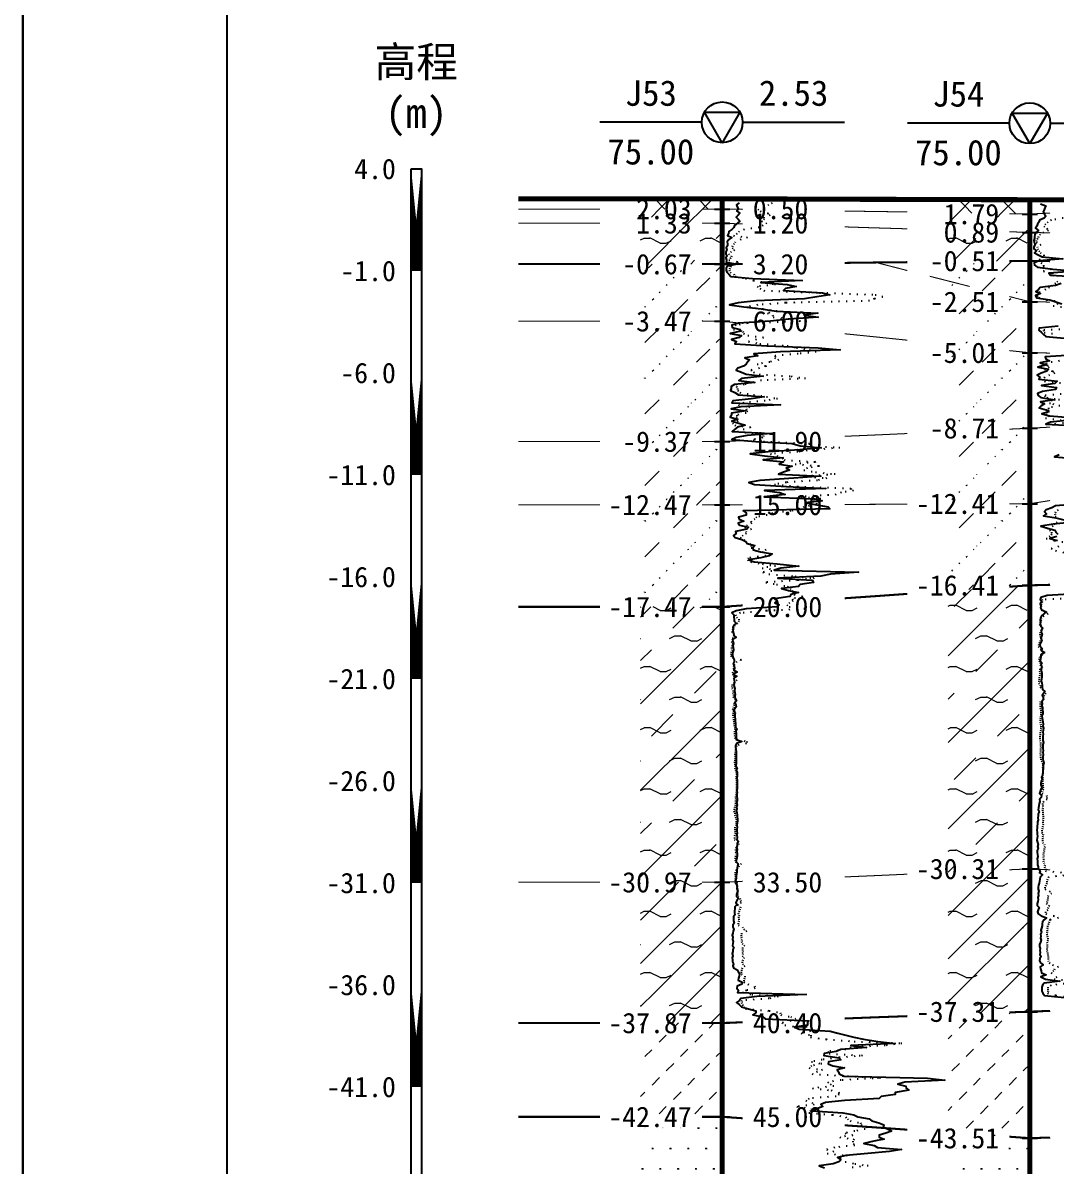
# Model space of a CAD drawing. Extents: x -37 to 3540, y -1485 to 297.
# Drawn here: x 678.5 to 779.8, y -471.7 to -359.6 of the extents above; entities that cross this region are included whole.
import ezdxf
from ezdxf.enums import TextEntityAlignment as Align

# ---------------------------------------------------------------- set-up
doc = ezdxf.new("R2010")
doc.units = 0
doc.linetypes.add('DOT', pattern=[6.35, 0, -6.35])
doc.layers.get('0').update_dxf_attribs({"linetype": 'CONTINUOUS'})
for name, color, linetype in [('CURVE', 200, 'CONTINUOUS'), ('FRAME', 7, 'CONTINUOUS'), ('HOLE', 41, 'CONTINUOUS'), ('RULER', 7, 'CONTINUOUS'), ('STRATUM', 241, 'CONTINUOUS')]:
    doc.layers.add(name, color=color, linetype=linetype)
doc.layers.add('HATCH', color=7, linetype='CONTINUOUS', lineweight=13)
doc.styles.add('ST', font='')
doc.styles.get('ST').set_extended_font_data('SimSun')
pattern_1 = [(45, (851.434, -594), (-2.12132, 2.12132), [10, 0]), (135, (851.434, -594), (-2.12132, -2.12132), [10, 0])]
pattern_2 = [(45, (851.434, -594), (-4.24264, 4.24264), [10, 0]), (45, (852.495, -597.182), (-2.12132, 6.36396), [3, -3])]
pattern_3 = [(45, (851.434, -594), (-4.24264, 4.24264), [10, 0]), (45, (852.495, -597.182), (-2.12132, 6.36396), [3, -3]), (26.565, (852.508, -594.2536), (5.999823, 5.999812), [0.567, -12.849]), (0, (851.941, -594.2536), (0, 6), [0.567, -5.433]), (26.565, (849.8526, -594), (5.999823, 5.999812), [0.567, -12.849]), (0, (850.36, -593.7464), (0, 6), [0.567, -5.433]), (153.435, (851.941, -594.2536), (-5.999818, -5e-06), [1.134, -12.2826]), (26.565, (855.508, -591.2536), (5.999823, 5.999812), [0.567, -12.849]), (0, (854.941, -591.2536), (0, 6), [0.567, -5.433]), (26.565, (852.8526, -591), (5.999823, 5.999812), [0.567, -12.849]), (0, (853.36, -590.7464), (0, 6), [0.567, -5.433]), (153.435, (854.941, -591.2536), (-5.999818, -5e-06), [1.134, -12.2826])]
pattern_4 = [(45, (851.434, -594), (-7e-07, 6.99998), [1.97196, -7.92754]), (45, (854.2467, -591.171), (-7e-07, 6.99998), [1.99367, -7.90583]), (45, (856.5013, -588.918), (-7e-07, 6.99998), [1.8136, -8.08588]), (26.565, (851.434, -590.5), (7, 7), [0.0965, -15.55598]), (36.8699, (852.1339, -589.8), (7, 7), [0.19775, -34.80225]), (315, (854.934, -587.024), (6.99998, 1e-06), [0.03305, -9.86644]), (26.565, (854.934, -594), (7, 7), [0.14475, -15.50773]), (26.565, (855.634, -593.3), (7, 7), [0.10528, -15.5472]), (90, (855.984, -592.95), (-7, -5e-07), [0.02877, -6.97123]), (26.565, (856.334, -592.6), (7, 7), [0.091, -31.21394]), (36.8699, (857.0339, -591.9), (7, 7), [0.1107, -34.8893]), (45, (857.734, -591.2), (-2e-07, 6.99998), [0.10911, -9.79038]), (315, (858.348, -590.452), (6.99998, 1e-06), [0.03305, -9.86644]), (36.8699, (852.8339, -589.1), (7, 7), [0.10224, -34.89776]), (53.1301, (853.5339, -588.4), (14, 21), [0.13438, -34.86562]), (53.1301, (854.2339, -587.7), (14, 21), [0.12625, -34.87375])]
pattern_5 = [(45, (851.434, -594), (-2.12132, 2.12132), [10, 0]), (26.565, (852.508, -594.2536), (5.999823, 5.999812), [0.567, -12.849]), (0, (851.941, -594.2536), (0, 6), [0.567, -5.433]), (26.565, (849.8526, -594), (5.999823, 5.999812), [0.567, -12.849]), (0, (850.36, -593.7464), (0, 6), [0.567, -5.433]), (153.435, (851.941, -594.2536), (-5.999818, -5e-06), [1.134, -12.2826]), (26.565, (855.508, -591.2536), (5.999823, 5.999812), [0.567, -12.849]), (0, (854.941, -591.2536), (0, 6), [0.567, -5.433]), (26.565, (852.8526, -591), (5.999823, 5.999812), [0.567, -12.849]), (0, (853.36, -590.7464), (0, 6), [0.567, -5.433]), (153.435, (854.941, -591.2536), (-5.999818, -5e-06), [1.134, -12.2826])]
pattern_6 = [(45, (851.434, -594), (-6e-07, 6.99998), [0.9473, -8.9522]), (45, (852.834, -592.6), (-6e-07, 6.99998), [0.9869, -8.9126]), (45, (854.234, -591.2), (-6e-07, 6.99998), [1.06018, -8.83931]), (45, (855.634, -589.8), (-6e-07, 6.99998), [0.94918, -8.95032]), (45, (857.034, -588.4), (-6e-07, 6.99998), [1.0365, -8.863]), (45, (854.934, -594), (-6e-07, 6.99998), [1.01335, -8.88615]), (45, (856.334, -592.6), (-6e-07, 6.99998), [1.07896, -12.12037]), (45, (857.734, -591.2), (-6e-07, 6.99998), [0.99882, -8.90067]), (45, (852.134, -589.8), (-4e-07, 6.99998), [1.05533, -8.84416]), (45, (853.534, -588.4), (-4e-07, 6.99998), [1.0365, -8.863])]
pattern_7 = [(82.875, (850.5993, -595.206), (0.000369, 10.000176), [0.0893, -80.5337]), (143.13, (850.7003, -595.2818), (-29.999964, 20.000054), [0.12627, -49.87373]), (172.875, (850.8775, -595.304), (-70.000246, 9.99966), [0.17857, -80.44443]), (206.565, (851.056, -595.2147), (-9.9997, -9.99969), [0.19954, -22.16046]), (243.435, (851.145, -595.0363), (9e-06, -9.9997), [0.19954, -22.16146]), (255.964, (851.2345, -594.679), (-0.0002, -9.9995), [0.36813, -40.86287]), (255.964, (851.5445, -593.439), (-0.0002, -9.9995), [1.2784, -39.9526]), (255.964, (851.613, -593.165), (-0.0002, -9.9995), [0.28235, -40.94865]), (216.87, (851.8032, -592.9108), (-9.999982, -10.000018), [0.12627, -49.87373]), (243.435, (851.702, -592.9865), (9e-06, -9.9997), [0.19954, -22.16146]), (206.565, (851.9817, -592.8215), (-9.9997, -9.99969), [0.19954, -22.16046]), (172.875, (852.1589, -592.8437), (-70.000246, 9.99966), [0.17857, -80.44443]), (143.13, (852.26, -592.9194), (-29.999964, 20.000054), [0.12627, -49.87373]), (82.875, (852.2488, -593.008), (0.000369, 10.000176), [0.0893, -80.5337]), (0, (851.104, -593.66), (0, 10), [0.89286, -9.10714]), (0, (851.4589, -594), (1, 2), [0, -1.75]), (0, (851.4339, -593.975), (1, 2), [0, -1.75]), (0, (851.4339, -594), (1, 2), [0, -1.75]), (0, (851.4089, -594), (1, 2), [0, -1.75]), (0, (851.4339, -594.025), (1, 2), [0, -1.75])]

# ---------------------------------------------------------------- blocks, each defined once
blk = doc.blocks.new('H_cpt_hole')
for p, q in [((-1.73, 1), (1.73, 1)), ((0, -2), (-1.73, 1)), ((1.73, 1), (0, -2))]:
    blk.add_line(p, q)
blk.add_circle((0, 0), 2)

msp = doc.modelspace()

# ---------------------------------------------------------------- hatches: boundary and pattern name
at = {"layer": 'HATCH'}
h = msp.add_hatch(dxfattribs=at)
h.set_pattern_fill('STT', color=50, style=0)
h.set_pattern_definition(pattern_1)
h.paths.add_polyline_path([(747.02, -376.9), (739.02, -376.9), (739.02, -377.9), (747.02, -377.9)])
h.paths.add_polyline_path([(737.81, -379.39), (744.51, -379.39), (744.51, -376.46), (737.81, -376.46)], flags=9)
h = msp.add_hatch(dxfattribs=at)
h.set_pattern_fill('FZNT', color=32, style=0)
h.set_pattern_definition(pattern_2)
h.paths.add_polyline_path([(747.02, -377.9), (739.02, -377.9), (739.02, -379.3), (747.02, -379.3)])
h.paths.add_polyline_path([(737.81, -380.79), (744.51, -380.79), (744.51, -377.86), (737.81, -377.86)], flags=9)
h.paths.add_polyline_path([(737.81, -379.39), (744.51, -379.39), (744.51, -376.46), (737.81, -376.46)], flags=9)
h = msp.add_hatch(dxfattribs=at)
h.set_pattern_fill('STT', color=50, style=0)
h.set_pattern_definition(pattern_1)
h.paths.add_polyline_path([(777.17, -376.99), (769.17, -376.97), (769.17, -378.26), (777.17, -378.39)])
h.paths.add_polyline_path([(767.96, -379.88), (774.65, -379.88), (774.65, -376.94), (767.96, -376.94)], flags=9)
h = msp.add_hatch(dxfattribs=at)
h.set_pattern_fill('FZNT', color=32, style=0)
h.set_pattern_definition(pattern_2)
h.paths.add_polyline_path([(777.17, -378.39), (769.17, -378.26), (769.17, -379.95), (777.17, -380.19)])
h.paths.add_polyline_path([(767.96, -381.68), (774.65, -381.68), (774.65, -378.74), (767.96, -378.74)], flags=9)
h.paths.add_polyline_path([(767.96, -379.88), (774.65, -379.88), (774.65, -376.94), (767.96, -376.94)], flags=9)
h = msp.add_hatch(dxfattribs=at)
h.set_pattern_fill('YNFNT', color=251, style=0)
h.set_pattern_definition(pattern_3)
h.paths.add_polyline_path([(747.02, -379.3), (739.02, -379.3), (739.02, -383.3), (747.02, -383.3)])
h.paths.add_polyline_path([(736.38, -384.79), (744.51, -384.79), (744.51, -381.86), (736.38, -381.86)], flags=9)
h.paths.add_polyline_path([(737.81, -380.79), (744.51, -380.79), (744.51, -377.86), (737.81, -377.86)], flags=9)
h = msp.add_hatch(dxfattribs=at)
h.set_pattern_fill('YNFNT', color=251, style=0)
h.set_pattern_definition(pattern_3)
h.paths.add_polyline_path([(777.17, -380.19), (769.17, -379.95), (769.17, -383.07), (777.17, -382.99)])
h.paths.add_polyline_path([(766.53, -384.48), (774.65, -384.48), (774.65, -381.54), (766.53, -381.54)], flags=9)
h.paths.add_polyline_path([(767.96, -381.68), (774.65, -381.68), (774.65, -378.74), (767.96, -378.74)], flags=9)
h = msp.add_hatch(dxfattribs=at)
h.set_pattern_fill('SZFT', color=52, style=0)
h.set_pattern_definition(pattern_4)
h.paths.add_polyline_path([(747.02, -383.3), (739.02, -383.3), (739.02, -388.9), (747.02, -388.9)])
h.paths.add_polyline_path([(736.38, -390.39), (744.51, -390.39), (744.51, -387.46), (736.38, -387.46)], flags=9)
h.paths.add_polyline_path([(736.38, -384.79), (744.51, -384.79), (744.51, -381.86), (736.38, -381.86)], flags=9)
h = msp.add_hatch(dxfattribs=at)
h.set_pattern_fill('SZFT', color=52, style=0)
h.set_pattern_definition(pattern_4)
h.paths.add_polyline_path([(777.17, -382.99), (769.17, -383.07), (769.17, -384.95), (769.63, -385.07), (777.17, -386.99)])
h.paths.add_polyline_path([(766.53, -388.47), (774.65, -388.47), (774.65, -385.56), (766.53, -385.56)], flags=9)
h.paths.add_polyline_path([(766.53, -384.48), (774.65, -384.48), (774.65, -381.54), (766.53, -381.54)], flags=9)
h = msp.add_hatch(dxfattribs=at)
h.set_pattern_fill('SZFT', color=52, style=0)
h.set_pattern_definition(pattern_4)
h.paths.add_polyline_path([(777.17, -386.99), (769.63, -385.07), (769.17, -384.95), (769.17, -391.17), (777.17, -391.99)])
h.paths.add_polyline_path([(766.53, -393.48), (774.65, -393.48), (774.65, -390.54), (766.53, -390.54)], flags=9)
h.paths.add_polyline_path([(766.53, -388.47), (774.65, -388.47), (774.65, -385.56), (766.53, -385.56)], flags=9)
h = msp.add_hatch(dxfattribs=at)
h.set_pattern_fill('SZFT', color=52, style=0)
h.set_pattern_definition(pattern_4)
h.paths.add_polyline_path([(747.02, -388.9), (739.02, -388.9), (739.02, -400.7), (747.02, -400.7)])
h.paths.add_polyline_path([(736.38, -402.19), (744.51, -402.19), (744.51, -399.26), (736.38, -399.26)], flags=9)
h.paths.add_polyline_path([(736.38, -390.39), (744.51, -390.39), (744.51, -387.46), (736.38, -387.46)], flags=9)
h = msp.add_hatch(dxfattribs=at)
h.set_pattern_fill('SZFT', color=52, style=0)
h.set_pattern_definition(pattern_4)
h.paths.add_polyline_path([(777.17, -391.99), (769.17, -391.17), (769.17, -399.74), (777.17, -399.39)])
h.paths.add_polyline_path([(766.53, -400.88), (774.65, -400.88), (774.65, -397.94), (766.53, -397.94)], flags=9)
h.paths.add_polyline_path([(766.53, -393.48), (774.65, -393.48), (774.65, -390.54), (766.53, -390.54)], flags=9)
h = msp.add_hatch(dxfattribs=at)
h.set_pattern_fill('SZFT', color=52, style=0)
h.set_pattern_definition(pattern_4)
h.paths.add_polyline_path([(777.17, -399.39), (769.17, -399.74), (769.17, -406.82), (777.17, -406.79)])
h.paths.add_polyline_path([(765.1, -408.27), (774.65, -408.27), (774.65, -405.36), (765.1, -405.36)], flags=9)
h.paths.add_polyline_path([(766.53, -400.88), (774.65, -400.88), (774.65, -397.94), (766.53, -397.94)], flags=9)
h = msp.add_hatch(dxfattribs=at)
h.set_pattern_fill('SZFT', color=52, style=0)
h.set_pattern_definition(pattern_4)
h.paths.add_polyline_path([(747.02, -400.7), (739.02, -400.7), (739.02, -406.9), (747.02, -406.9)])
h.paths.add_polyline_path([(734.95, -408.39), (744.51, -408.39), (744.51, -405.47), (734.95, -405.47)], flags=9)
h.paths.add_polyline_path([(736.38, -402.19), (744.51, -402.19), (744.51, -399.26), (736.38, -399.26)], flags=9)
h = msp.add_hatch(dxfattribs=at)
h.set_pattern_fill('SZFT', color=52, style=0)
h.set_pattern_definition(pattern_4)
h.paths.add_polyline_path([(747.02, -406.9), (739.02, -406.9), (739.02, -416.9), (747.02, -416.9)])
h.paths.add_polyline_path([(734.95, -418.39), (744.51, -418.39), (744.51, -415.47), (734.95, -415.47)], flags=9)
h.paths.add_polyline_path([(734.95, -408.39), (744.51, -408.39), (744.51, -405.47), (734.95, -405.47)], flags=9)
h = msp.add_hatch(dxfattribs=at)
h.set_pattern_fill('SZFT', color=52, style=0)
h.set_pattern_definition(pattern_4)
h.paths.add_polyline_path([(777.17, -406.79), (769.17, -406.82), (769.17, -415.35), (777.17, -414.79)])
h.paths.add_polyline_path([(765.1, -416.28), (774.65, -416.28), (774.65, -413.34), (765.1, -413.34)], flags=9)
h.paths.add_polyline_path([(765.1, -408.27), (774.65, -408.27), (774.65, -405.36), (765.1, -405.36)], flags=9)
h = msp.add_hatch(dxfattribs=at)
h.set_pattern_fill('YNFNT', color=251, style=0)
h.set_pattern_definition(pattern_3)
h.paths.add_polyline_path([(777.17, -414.79), (769.17, -415.35), (769.17, -442.94), (777.17, -442.59)])
h.paths.add_polyline_path([(765.1, -444.08), (774.65, -444.08), (774.65, -441.14), (765.1, -441.14)], flags=9)
h.paths.add_polyline_path([(765.1, -416.28), (774.65, -416.28), (774.65, -413.34), (765.1, -413.34)], flags=9)
h = msp.add_hatch(dxfattribs=at)
h.set_pattern_fill('YNFNT', color=251, style=0)
h.set_pattern_definition(pattern_3)
h.paths.add_polyline_path([(747.02, -416.9), (739.02, -416.9), (739.02, -443.9), (747.02, -443.9)])
h.paths.add_polyline_path([(734.95, -445.39), (744.51, -445.39), (744.51, -442.46), (734.95, -442.46)], flags=9)
h.paths.add_polyline_path([(734.95, -418.39), (744.51, -418.39), (744.51, -415.47), (734.95, -415.47)], flags=9)
h = msp.add_hatch(dxfattribs=at)
h.set_pattern_fill('YNNT', color=251, style=0)
h.set_pattern_definition(pattern_5)
h.paths.add_polyline_path([(777.17, -442.59), (769.17, -442.94), (769.17, -456.88), (777.17, -456.59)])
h.paths.add_polyline_path([(765.1, -458.08), (774.65, -458.08), (774.65, -455.14), (765.1, -455.14)], flags=9)
h.paths.add_polyline_path([(765.1, -444.08), (774.65, -444.08), (774.65, -441.14), (765.1, -441.14)], flags=9)
h = msp.add_hatch(dxfattribs=at)
h.set_pattern_fill('YNNT', color=251, style=0)
h.set_pattern_definition(pattern_5)
h.paths.add_polyline_path([(747.02, -443.9), (739.02, -443.9), (739.02, -457.7), (747.02, -457.7)])
h.paths.add_polyline_path([(734.95, -459.19), (744.51, -459.19), (744.51, -456.26), (734.95, -456.26)], flags=9)
h.paths.add_polyline_path([(734.95, -445.39), (744.51, -445.39), (744.51, -442.46), (734.95, -442.46)], flags=9)
h = msp.add_hatch(dxfattribs=at)
h.set_pattern_fill('NZFT', color=52, style=0)
h.set_pattern_definition(pattern_6)
h.paths.add_polyline_path([(777.17, -456.59), (769.17, -456.88), (769.17, -468.43), (777.17, -468.99)])
h.paths.add_polyline_path([(765.1, -470.48), (774.65, -470.48), (774.65, -467.54), (765.1, -467.54)], flags=9)
h.paths.add_polyline_path([(765.1, -458.08), (774.65, -458.08), (774.65, -455.14), (765.1, -455.14)], flags=9)
h = msp.add_hatch(dxfattribs=at)
h.set_pattern_fill('NZFT', color=52, style=0)
h.set_pattern_definition(pattern_6)
h.paths.add_polyline_path([(747.02, -457.7), (739.02, -457.7), (739.02, -466.9), (747.02, -466.9)])
h.paths.add_polyline_path([(734.96, -468.39), (744.5, -468.39), (744.5, -465.49), (734.96, -465.49)], flags=9)
h.paths.add_polyline_path([(734.95, -459.19), (744.51, -459.19), (744.51, -456.26), (734.95, -456.26)], flags=9)
h = msp.add_hatch(dxfattribs=at)
h.set_pattern_fill('FS', color=142, style=0)
h.set_pattern_definition(pattern_7)
h.paths.add_polyline_path([(747.02, -466.9), (739.02, -466.9), (739.02, -486.5), (747.02, -486.5)])
h.paths.add_polyline_path([(734.96, -487.99), (744.5, -487.99), (744.5, -485.09), (734.96, -485.09)], flags=9)
h.paths.add_polyline_path([(734.96, -468.39), (744.5, -468.39), (744.5, -465.49), (734.96, -465.49)], flags=9)
h = msp.add_hatch(dxfattribs=at)
h.set_pattern_fill('FS', color=142, style=0)
h.set_pattern_definition(pattern_7)
h.paths.add_polyline_path([(777.17, -468.99), (769.17, -468.43), (769.17, -484.07), (777.17, -483.19)])
h.paths.add_polyline_path([(765.1, -484.68), (774.65, -484.68), (774.65, -481.74), (765.1, -481.74)], flags=9)
h.paths.add_polyline_path([(765.1, -470.48), (774.65, -470.48), (774.65, -467.54), (765.1, -467.54)], flags=9)

# ---------------------------------------------------------------- linework, layer by layer
at = {"layer": 'CURVE', "color": 30, "linetype": 'Continuous'}
for points in [[(748.69, -377.3), (748.43, -377.5), (748.48, -377.7), (748.63, -377.9), (748.44, -378.1), (748.76, -378.3), (748.58, -378.5), (748.4, -378.7), (748.59, -378.9), (748.75, -379.1), (748.53, -379.3), (748.23, -379.5), (748.15, -379.7), (747.96, -379.9), (747.67, -380.1), (747.64, -380.3), (747.54, -380.5), (747.97, -380.7), (747.66, -380.9), (747.51, -381.1), (747.55, -381.3), (747.53, -381.5), (747.42, -381.7), (747.46, -381.9), (747.38, -382.1), (747.36, -382.3), (747.5, -382.5), (747.38, -382.7), (747.45, -382.9), (747.41, -383.1), (748.47, -383.3), (747.53, -383.5), (747.42, -383.7), (747.39, -383.9), (747.48, -384.1), (747.66, -384.3), (747.86, -384.5), (749.99, -384.7), (754.85, -384.9), (750.81, -385.1), (753.38, -385.3), (754.28, -385.5), (753.22, -385.7), (753.04, -385.9), (756.85, -386.1), (757.57, -386.3), (756.3, -386.5), (755.08, -386.7), (750.37, -386.9), (748.57, -387.1), (747.73, -387.3), (749.15, -387.5), (750.83, -387.7), (752.31, -387.9), (756.39, -388.1), (755.06, -388.3), (756.41, -388.5), (753.56, -388.7), (751.76, -388.9), (748.62, -389.1), (747.96, -389.3), (747.99, -389.5), (748.79, -389.7), (748.69, -389.9), (747.8, -390.1), (748.91, -390.3), (748.69, -390.5), (747.92, -390.7), (748.42, -390.9), (748.25, -391.1), (751.4, -391.3), (756.42, -391.5), (758.58, -391.7), (752.72, -391.9), (750.12, -392.1), (750.52, -392.3), (749.23, -392.5), (749.69, -392.7), (749.51, -392.9), (749.38, -393.1), (749.1, -393.3), (748.54, -393.5), (748.37, -393.7), (748.92, -393.9), (749.36, -394.1), (751.02, -394.3), (748.92, -394.5), (748.64, -394.7), (750.22, -394.9), (748.23, -395.1), (747.89, -395.3), (747.88, -395.5), (747.84, -395.7), (748.27, -395.9), (748.63, -396.1), (751.12, -396.3), (749.86, -396.5), (748.06, -396.7), (747.96, -396.9), (752.72, -397.1), (748.85, -397.3), (747.91, -397.5), (749.32, -397.7), (747.92, -397.9), (747.92, -398.1), (747.79, -398.3), (748.56, -398.5), (747.96, -398.7), (748.66, -398.9), (749.28, -399.1), (748.51, -399.3), (748.21, -399.5), (748, -399.7), (751.82, -399.9), (749.46, -400.1), (748.39, -400.3), (747.96, -400.5), (750.32, -400.7), (753.88, -400.9), (754.65, -401.1), (756.71, -401.3), (754.63, -401.5), (751.51, -401.7), (749.77, -401.9), (751.18, -402.1), (752.98, -402.3), (751.04, -402.5), (753.04, -402.7), (752.61, -402.9), (753.86, -403.1), (753.3, -403.3), (753.62, -403.5), (753.04, -403.7), (752.55, -403.9), (756.69, -404.1), (754.05, -404.3), (750.7, -404.5), (749.62, -404.7), (750.17, -404.9), (753.33, -405.1), (757.17, -405.3), (751.18, -405.5), (752.64, -405.7), (753.2, -405.9), (751.14, -406.1), (756.05, -406.3), (756.82, -406.5), (755.19, -406.7), (756.3, -406.9), (757.42, -407.1), (757.56, -407.3), (749.06, -407.5), (749.36, -407.7), (749.38, -407.9), (748.61, -408.1), (748.69, -408.3), (749.13, -408.5), (748.59, -408.7), (748.71, -408.9), (749.61, -409.1), (749.42, -409.3), (748.33, -409.5), (748.37, -409.7), (748.14, -409.9), (748.29, -410.1), (748.95, -410.3), (749.32, -410.5), (749.48, -410.7), (750.22, -410.9), (750.01, -411.1), (750.05, -411.3), (750.77, -411.5), (751.9, -411.7), (751.63, -411.9), (750.8, -412.1), (749.63, -412.3), (750.15, -412.5), (752.4, -412.7), (754.54, -412.9), (752.78, -413.1), (752.1, -413.3), (760.37, -413.5), (757.65, -413.7), (756.69, -413.9), (752.46, -414.1), (755.85, -414.3), (755.98, -414.5), (754.65, -414.7), (754.5, -414.9), (752.84, -415.1), (753.52, -415.3), (754.51, -415.5), (753.74, -415.7), (753.65, -415.9), (752.16, -416.1), (752.38, -416.3), (752.19, -416.5), (752.59, -416.7), (752.4, -416.9), (749.35, -417.1), (748.4, -417.3), (747.95, -417.5), (748.17, -417.7), (748.15, -417.9), (748.19, -418.1), (748.18, -418.3), (748.4, -418.5), (748.15, -418.7), (748.07, -418.9), (748.1, -419.1), (748.06, -419.3), (748.11, -419.5), (748.15, -419.7), (748.37, -419.9), (748.02, -420.1), (748.07, -420.3), (748.11, -420.5), (748.06, -420.7), (748.09, -420.9), (748.12, -421.1), (748.06, -421.3), (748.04, -421.5), (748.04, -421.7), (748.08, -421.9), (748.18, -422.1), (748.2, -422.3), (748.08, -422.5), (748.19, -422.7), (748.23, -422.9), (748.15, -423.1), (748.48, -423.3), (748.1, -423.5), (748.46, -423.7), (748.16, -423.9), (748.19, -424.1), (748.21, -424.3), (748.15, -424.5), (748.18, -424.7), (748.24, -424.9), (748.23, -425.1), (748.26, -425.3), (748.3, -425.5), (748.27, -425.7), (748.3, -425.9), (748.43, -426.1), (748.24, -426.3), (748.36, -426.5), (748.37, -426.7), (748.26, -426.9), (748.14, -427.1), (748.3, -427.3), (748.26, -427.5), (748.27, -427.7), (748.29, -427.9), (748.3, -428.1), (748.32, -428.3), (748.32, -428.5), (748.32, -428.7), (748.5, -428.9), (748.34, -429.1), (748.38, -429.3), (748.38, -429.5), (748.38, -429.7), (748.38, -429.9), (748.95, -430.1), (748.41, -430.3), (748.33, -430.5), (748.32, -430.7), (748.34, -430.9), (748.38, -431.1), (748.4, -431.3), (748.39, -431.5), (748.4, -431.7), (748.38, -431.9), (748.4, -432.1), (748.39, -432.3), (748.34, -432.5), (748.47, -432.7), (748.4, -432.9), (748.48, -433.1), (748.48, -433.3), (748.47, -433.5), (748.46, -433.7), (748.47, -433.9), (748.47, -434.1), (748.49, -434.3), (748.49, -434.5), (748.49, -434.7), (748.46, -434.9), (748.47, -435.1), (748.46, -435.3), (748.44, -435.5), (748.47, -435.7), (748.48, -435.9), (748.43, -436.1), (748.48, -436.3), (748.43, -436.5), (748.46, -436.7), (748.4, -436.9), (748.45, -437.1), (748.47, -437.3), (748.49, -437.5), (748.53, -437.7), (748.53, -437.9), (748.47, -438.1), (748.45, -438.3), (748.47, -438.5), (748.45, -438.7), (748.45, -438.9), (748.48, -439.1), (748.46, -439.3), (748.47, -439.5), (748.44, -439.7), (748.61, -439.9), (748.5, -440.1), (748.5, -440.3), (748.43, -440.5), (748.5, -440.7), (748.45, -440.9), (748.49, -441.1), (748.49, -441.3), (748.45, -441.5), (748.4, -441.7), (748.38, -441.9), (748.57, -442.1), (748.51, -442.3), (748.49, -442.5), (748.46, -442.7), (748.44, -442.9), (748.41, -443.1), (748.37, -443.3), (748.38, -443.5), (748.32, -443.7), (748.44, -443.9), (748.4, -444.1), (748.49, -444.3), (748.44, -444.5), (748.51, -444.7), (748.49, -444.9), (748.42, -445.1), (748.43, -445.3), (748.63, -445.5), (748.44, -445.7), (748.34, -445.9), (748.44, -446.1), (748.27, -446.3), (748.26, -446.5), (748.23, -446.7), (748.22, -446.9), (748.24, -447.1), (748.11, -447.3), (748.13, -447.5), (748.11, -447.7), (748.18, -447.9), (748.05, -448.1), (748.06, -448.3), (748.16, -448.5), (748.1, -448.7), (748.05, -448.9), (748.01, -449.1), (748.06, -449.3), (748.04, -449.5), (748.09, -449.7), (748.07, -449.9), (748.02, -450.1), (748.15, -450.3), (748.07, -450.5), (748.07, -450.7), (748, -450.9), (748.07, -451.1), (748.01, -451.3), (748.02, -451.5), (748.03, -451.7), (748.11, -451.9), (748.05, -452.1), (748.11, -452.3), (748.48, -452.5), (748.59, -452.7), (748.72, -452.9), (748.69, -453.1), (748.63, -453.3), (748.59, -453.5), (748.96, -453.7), (748.95, -453.9), (748.47, -454.1), (748.46, -454.3), (748.61, -454.5), (748.53, -454.7), (755.25, -454.9), (750.41, -455.1), (748.85, -455.3), (748.71, -455.5), (748.41, -455.7), (748.69, -455.9), (748.92, -456.1), (749.59, -456.3), (750.31, -456.5), (750.32, -456.7), (750.03, -456.9), (750.99, -457.1), (751.23, -457.3), (755.5, -457.5), (755.38, -457.7), (755.37, -457.9), (754.11, -458.1), (754.55, -458.3), (757.6, -458.5), (758.36, -458.7), (759.14, -458.9), (759.93, -459.1), (760.87, -459.3), (762.26, -459.5), (763.97, -459.7), (759.64, -459.9), (761.17, -460.1), (758.65, -460.3), (758.19, -460.5), (757.02, -460.7), (756.98, -460.9), (758.47, -461.1), (758.66, -461.3), (757.44, -461.5), (757.41, -461.7), (757.85, -461.9), (759.02, -462.1), (758.3, -462.3), (758.43, -462.5), (758.48, -462.7), (758.97, -462.9), (767.14, -463.1), (768.83, -463.3), (764.93, -463.5), (764.25, -463.7), (765.02, -463.9), (765.06, -464.1), (765.31, -464.3), (763.97, -464.5), (763.96, -464.7), (762.6, -464.9), (762.39, -465.1), (759.03, -465.3), (757.16, -465.5), (756.7, -465.7), (756.87, -465.9), (756.31, -466.1), (755.86, -466.3), (758.84, -466.5), (759.93, -466.7), (760.31, -466.9), (761.44, -467.1), (761.68, -467.3), (762.38, -467.5), (762.86, -467.7), (762.8, -467.9), (763.29, -468.1), (763.63, -468.3), (763.07, -468.5), (762.4, -468.7), (762.42, -468.9), (762.91, -469.1), (761.88, -469.3), (760.91, -469.5), (761.92, -469.7), (762.23, -469.9), (764.6, -470.1), (763.43, -470.3), (761.28, -470.5), (759.14, -470.7), (758.33, -470.9), (758.65, -471.1), (758.44, -471.3), (757.91, -471.5), (756.53, -471.7), (757.05, -471.9)], [(778.22, -377.39), (778.74, -377.59), (778.65, -377.79), (778.58, -377.99), (778.48, -378.19), (778.63, -378.39), (778.73, -378.59), (778.59, -378.79), (778.12, -378.99), (778.07, -379.19), (777.92, -379.39), (777.87, -379.59), (777.73, -379.79), (778.04, -379.99), (777.78, -380.19), (777.67, -380.39), (777.65, -380.59), (777.64, -380.79), (777.58, -380.99), (777.59, -381.19), (777.71, -381.39), (777.57, -381.59), (777.58, -381.79), (777.83, -381.99), (777.63, -382.19), (778, -382.39), (778.39, -382.59), (780.4, -382.79), (778.1, -382.99), (777.61, -383.19), (777.65, -383.39), (777.94, -383.59), (779.43, -383.79), (781.72, -383.99), (779.03, -384.19), (779.19, -384.39), (782.64, -384.59)], [(780.24, -385.19), (779.7, -385.39), (778.2, -385.59), (778.02, -385.79), (777.75, -385.99), (778.21, -386.19), (777.72, -386.39), (777.83, -386.59), (779.15, -386.79), (779.73, -386.99), (780.32, -387.19)], [(779.94, -389.39), (778.1, -389.59), (778.05, -389.79), (778.33, -389.99), (778.53, -390.19), (778.73, -390.39), (780.91, -390.59)], [(781.81, -392.19), (778.69, -392.39), (778.73, -392.59), (779.12, -392.79), (778.18, -392.99), (778.8, -393.19), (777.95, -393.39), (779.01, -393.59), (778.83, -393.79), (778.3, -393.99), (777.89, -394.19), (778.16, -394.39), (778.05, -394.59), (779.86, -394.79), (779.62, -394.99), (778.32, -395.19), (779.8, -395.39), (779.69, -395.59), (778.42, -395.79), (777.94, -395.99), (777.98, -396.19), (778.26, -396.39), (779.63, -396.59), (778.22, -396.79), (778.6, -396.99), (778.3, -397.19), (778.1, -397.39), (778.77, -397.59), (779.05, -397.79), (778.37, -397.99), (779.11, -398.19), (781.96, -398.39)], [(781.05, -398.59), (779.2, -398.79), (778.73, -398.99), (782.48, -399.19)], [(780.05, -401.99), (779.6, -402.19), (781.91, -402.39)], [(782.11, -406.79), (779.69, -406.99), (779.32, -407.19), (778.79, -407.39), (778.6, -407.59), (778.81, -407.79), (778.51, -407.99), (779.74, -408.19), (780.63, -408.39)], [(781.44, -408.59), (779.46, -408.79), (778.26, -408.99), (778.9, -409.19), (779.62, -409.39), (779.72, -409.59), (779.92, -409.79)], [(779.81, -409.99), (779.14, -410.19), (779.88, -410.39)], [(782.07, -415.59), (778.87, -415.79), (778.24, -415.99), (778.18, -416.19), (778.35, -416.39), (778.2, -416.59), (778.24, -416.79), (778.22, -416.99), (778.32, -417.19), (778.77, -417.39), (778.55, -417.59), (778.33, -417.79), (778.23, -417.99), (778.2, -418.19), (778.23, -418.39), (778.2, -418.59), (778.27, -418.79), (778.45, -418.99), (778.32, -419.19), (778.28, -419.39), (778.38, -419.59), (778.31, -419.79), (778.27, -419.99), (778.36, -420.19), (778.25, -420.39), (778.17, -420.59), (778.2, -420.79), (778.4, -420.99), (778.29, -421.19), (778.6, -421.39), (778.27, -421.59), (778.27, -421.79), (778.23, -421.99), (778.18, -422.19), (778.37, -422.39), (778.24, -422.59), (778.35, -422.79), (778.28, -422.99), (778.3, -423.19), (778.35, -423.39), (778.37, -423.59), (778.36, -423.79), (778.32, -423.99), (778.28, -424.19), (778.36, -424.39), (778.39, -424.59), (778.39, -424.79), (778.43, -424.99), (778.66, -425.19), (778.53, -425.39), (778.4, -425.59), (778.5, -425.79), (778.52, -425.99), (778.35, -426.19), (778.38, -426.39), (778.37, -426.59), (778.42, -426.79), (778.42, -426.99), (778.45, -427.19), (778.46, -427.39), (778.37, -427.59), (778.4, -427.79), (778.42, -427.99), (778.44, -428.19), (778.47, -428.39), (778.46, -428.59), (778.52, -428.79), (778.48, -428.99), (778.46, -429.19), (778.47, -429.39), (778.45, -429.59), (778.45, -429.79), (778.46, -429.99), (778.53, -430.19), (778.46, -430.39), (778.46, -430.59), (778.46, -430.79), (778.47, -430.99), (778.46, -431.19), (778.48, -431.39), (778.46, -431.59), (778.46, -431.79), (778.47, -431.99), (778.54, -432.19), (778.47, -432.39), (778.48, -432.59), (778.47, -432.79), (778.46, -432.99), (778.46, -433.19), (778.41, -433.39), (778.31, -433.59), (778.39, -433.79), (778.3, -433.99), (778.27, -434.19), (778.24, -434.39), (778.36, -434.59), (778.24, -434.79), (778.18, -434.99), (778.14, -435.19), (778.33, -435.39), (778.28, -435.59), (778.13, -435.79), (778.15, -435.99), (778.1, -436.19), (778.05, -436.39), (778.04, -436.59), (778.01, -436.79), (778.08, -436.99), (777.99, -437.19), (777.98, -437.39), (777.96, -437.59), (777.98, -437.79), (777.94, -437.99), (777.92, -438.19), (777.9, -438.39), (777.88, -438.59), (777.85, -438.79), (777.9, -438.99), (777.88, -439.19), (777.94, -439.39), (777.89, -439.59), (777.86, -439.79), (777.94, -439.99), (778, -440.19), (777.94, -440.39), (777.98, -440.59), (777.9, -440.79), (777.88, -440.99), (777.94, -441.19), (777.95, -441.39), (777.91, -441.59), (777.94, -441.79), (777.94, -441.99), (777.93, -442.19), (777.98, -442.39), (777.98, -442.59), (778.18, -442.79), (778.12, -442.99), (778.41, -443.19), (778.19, -443.39), (778.15, -443.59), (778.14, -443.79), (778.1, -443.99), (778.04, -444.19), (777.99, -444.39), (777.99, -444.59), (778.05, -444.79), (778.01, -444.99), (778.04, -445.19), (777.96, -445.39), (778, -445.59), (777.95, -445.79), (777.88, -445.99), (777.89, -446.19), (778.08, -446.39), (778, -446.59), (777.92, -446.79), (778.01, -446.99), (778.3, -447.19), (778.81, -447.39), (778.59, -447.59), (778.41, -447.79), (778.39, -447.99), (778.4, -448.19), (778.33, -448.39), (778.26, -448.59), (778.32, -448.79), (778.23, -448.99), (778.24, -449.19), (778.22, -449.39), (778.3, -449.59), (778.21, -449.79), (778.14, -449.99), (778.14, -450.19), (778.2, -450.39), (778.16, -450.59), (778.19, -450.79), (778.15, -450.99), (778.28, -451.19), (778.16, -451.39), (778.14, -451.59), (778.23, -451.79), (778.49, -451.99), (778.2, -452.19), (778.21, -452.39), (778.3, -452.59), (778.33, -452.79), (778.77, -452.99), (778.27, -453.19), (778.7, -453.39), (780.12, -453.59), (778.57, -453.79), (778.42, -453.99), (778.36, -454.19), (778.36, -454.39), (778.37, -454.59), (778.46, -454.79), (778.62, -454.99), (780.56, -455.19)]]:
    msp.add_lwpolyline(points, dxfattribs=at)
at = {"layer": 'CURVE', "color": 100, "linetype": 'DOT', "ltscale": 0.1}
for points in [[(751.91, -377.3), (751.57, -377.5), (751.12, -377.7), (750.51, -377.9), (750.73, -378.1), (751.47, -378.3), (751.72, -378.5), (751.09, -378.7), (751.13, -378.9), (750.88, -379.1), (751.37, -379.3), (751.02, -379.5), (750.64, -379.7), (749.21, -379.9), (748.68, -380.1), (748.47, -380.3), (748.13, -380.5), (749.49, -380.7), (748.88, -380.9), (748.29, -381.1), (748.18, -381.3), (748.02, -381.5), (748, -381.7), (748.21, -381.9), (747.9, -382.1), (747.62, -382.3), (747.92, -382.5), (747.86, -382.7), (747.68, -382.9), (748.59, -383.1), (748.08, -383.3), (747.86, -383.5), (747.76, -383.7), (747.69, -383.9), (747.79, -384.1), (748.15, -384.3), (748.28, -384.5), (749.3, -384.7), (750.08, -384.9), (751.23, -385.1), (752.23, -385.3), (750.46, -385.5), (750.72, -385.7), (751.1, -385.9), (756.55, -386.1), (762.02, -386.3), (762.76, -386.5), (761.94, -386.7), (761.47, -386.9), (753.24, -387.1), (750.52, -387.3), (749.47, -387.5), (751, -387.7), (752.39, -387.9), (751.45, -388.1), (751.94, -388.3), (752.02, -388.5), (753.85, -388.7), (754.7, -388.9), (749.49, -389.1), (748.36, -389.3), (748.11, -389.5), (748.11, -389.7), (749.04, -389.9), (749.11, -390.1), (749.53, -390.3), (751.05, -390.5), (750.38, -390.7), (749.6, -390.9), (750.69, -391.1), (753.39, -391.3), (754.3, -391.5), (755.54, -391.7), (756.23, -391.9), (754.47, -392.1), (752.22, -392.3), (752.15, -392.5), (752.57, -392.7), (751.69, -392.9), (750.46, -393.1), (751.35, -393.3), (750.66, -393.5), (749.82, -393.7), (750.08, -393.9), (750.64, -394.1), (753.79, -394.3), (755.19, -394.5), (750.87, -394.7), (750.1, -394.9), (749.17, -395.1), (748.41, -395.3), (748.51, -395.5), (748.53, -395.7), (748.73, -395.9), (750.08, -396.1), (751.37, -396.3), (752.44, -396.5), (751.24, -396.7), (749.17, -396.9), (748.63, -397.1), (749.68, -397.3), (749.36, -397.5), (749.49, -397.7), (749.35, -397.9), (748.45, -398.1), (748.44, -398.3), (748.31, -398.5), (748.59, -398.7), (748.02, -398.9), (748.25, -399.1), (749.82, -399.3), (749.18, -399.5), (748.51, -399.7), (749.92, -399.9), (751.07, -400.1), (751, -400.3), (750.07, -400.5), (751.06, -400.7), (755.58, -400.9), (755.69, -401.1), (758.56, -401.3), (756.09, -401.5), (754.44, -401.7), (751.75, -401.9), (752.38, -402.1), (752.93, -402.3), (753.08, -402.5), (756.19, -402.7), (754.17, -402.9), (756.56, -403.1), (755.37, -403.3), (755.01, -403.5), (756.17, -403.7), (758.09, -403.9), (755.35, -404.1), (757.29, -404.3), (756.37, -404.5), (753.28, -404.7), (752.15, -404.9), (754.39, -405.1), (759.62, -405.3), (759.89, -405.5), (758.72, -405.7), (758.19, -405.9), (754.73, -406.1), (756.7, -406.3), (755.97, -406.5), (756.26, -406.7), (756.3, -406.9), (755.03, -407.1), (754.67, -407.3), (753.75, -407.5), (751.96, -407.7), (751.44, -407.9), (750.37, -408.1), (750.23, -408.3), (749.82, -408.5), (749.91, -408.7), (749.46, -408.9), (749.23, -409.1), (749.9, -409.3), (749.33, -409.5), (749.4, -409.7), (749.05, -409.9), (748.78, -410.1), (749.13, -410.3), (749.32, -410.5), (749.72, -410.7), (749.87, -410.9), (749.86, -411.1), (751.33, -411.3), (750.92, -411.5), (751.7, -411.7), (751.29, -411.9), (749.61, -412.1), (749.49, -412.3), (749.82, -412.5), (750.96, -412.7), (752.23, -412.9), (750.92, -413.1), (752.61, -413.3), (751.01, -413.5), (751.6, -413.7), (754.14, -413.9), (756.02, -414.1), (754.41, -414.3), (751.29, -414.5), (752.34, -414.7), (753.39, -414.9), (753.69, -415.1), (753.85, -415.3), (753.91, -415.5), (754.07, -415.7), (754.91, -415.9), (753.92, -416.1), (753.96, -416.3), (753.62, -416.5), (753.34, -416.7), (753.58, -416.9), (755.13, -417.1), (751.36, -417.3), (748.82, -417.5), (748.31, -417.7), (748.41, -417.9), (748.64, -418.1), (748.66, -418.3), (748.51, -418.5), (748.22, -418.7), (748.12, -418.9), (748.06, -419.1), (747.95, -419.3), (748.14, -419.5), (748.15, -419.7), (748.09, -419.9), (748.03, -420.1), (747.88, -420.3), (748.06, -420.5), (747.99, -420.7), (747.93, -420.9), (747.95, -421.1), (747.9, -421.3), (747.88, -421.5), (747.84, -421.7), (748.07, -421.9), (748.9, -422.1), (748.46, -422.3), (748.18, -422.5), (748.16, -422.7), (748.07, -422.9), (748.21, -423.1), (748.06, -423.3), (748.02, -423.5), (748.23, -423.7), (748.08, -423.9), (748.45, -424.1), (748.21, -424.3), (748, -424.5), (747.98, -424.7), (747.95, -424.9), (748.1, -425.1), (748.06, -425.3), (748.12, -425.5), (748.1, -425.7), (748.27, -425.9), (748.33, -426.1), (748.19, -426.3), (748.21, -426.5), (748.13, -426.7), (748.01, -426.9), (748.28, -427.1), (748.09, -427.3), (748.06, -427.5), (748.09, -427.7), (748.13, -427.9), (748.15, -428.1), (748.15, -428.3), (748.2, -428.5), (748.27, -428.7), (748.31, -428.9), (748.21, -429.1), (748.22, -429.3), (748.25, -429.5), (748.21, -429.7), (748.46, -429.9), (749.43, -430.1), (749.41, -430.3), (748.42, -430.5), (748.34, -430.7), (748.33, -430.9), (748.3, -431.1), (748.25, -431.3), (748.29, -431.5), (748.29, -431.7), (748.26, -431.9), (748.22, -432.1), (748.25, -432.3), (748.29, -432.5), (748.25, -432.7), (748.33, -432.9), (748.38, -433.1), (748.45, -433.3), (748.39, -433.5), (748.39, -433.7), (748.41, -433.9), (748.42, -434.1), (748.41, -434.3), (748.43, -434.5), (748.43, -434.7), (748.41, -434.9), (748.41, -435.1), (748.37, -435.3), (748.32, -435.5), (748.34, -435.7), (748.33, -435.9), (748.33, -436.1), (748.31, -436.3), (748.25, -436.5), (748.18, -436.7), (748.17, -436.9), (748.25, -437.1), (748.25, -437.3), (748.31, -437.5), (748.41, -437.7), (748.38, -437.9), (748.41, -438.1), (748.38, -438.3), (748.26, -438.5), (748.25, -438.7), (748.25, -438.9), (748.34, -439.1), (748.26, -439.3), (748.21, -439.5), (748.21, -439.7), (748.48, -439.9), (748.61, -440.1), (748.53, -440.3), (748.37, -440.5), (748.33, -440.7), (748.33, -440.9), (748.43, -441.1), (748.32, -441.3), (748.29, -441.5), (748.3, -441.7), (748.32, -441.9), (748.87, -442.1), (748.64, -442.3), (748.55, -442.5), (748.39, -442.7), (748.29, -442.9), (748.29, -443.1), (748.31, -443.3), (748.3, -443.5), (748.31, -443.7), (748.29, -443.9), (748.42, -444.1), (748.46, -444.3), (748.49, -444.5), (748.54, -444.7), (748.51, -444.9), (748.51, -445.1), (748.55, -445.3), (748.73, -445.5), (748.81, -445.7), (748.88, -445.9), (748.53, -446.1), (748.8, -446.3), (748.74, -446.5), (748.69, -446.7), (748.58, -446.9), (748.68, -447.1), (748.6, -447.3), (748.65, -447.5), (748.65, -447.7), (748.57, -447.9), (748.6, -448.1), (749, -448.3), (749.12, -448.5), (749.42, -448.7), (748.9, -448.9), (748.89, -449.1), (748.87, -449.3), (748.93, -449.5), (748.92, -449.7), (748.96, -449.9), (749.2, -450.1), (749, -450.3), (749.02, -450.5), (749, -450.7), (749.05, -450.9), (748.98, -451.1), (749.17, -451.3), (749.04, -451.5), (748.96, -451.7), (749.01, -451.9), (749.23, -452.1), (748.99, -452.3), (748.92, -452.5), (748.88, -452.7), (748.9, -452.9), (749.24, -453.1), (749.2, -453.3), (749.15, -453.5), (749.14, -453.7), (749.52, -453.9), (750.19, -454.1), (750.25, -454.3), (749.4, -454.5), (749, -454.7), (749.91, -454.9), (752.51, -455.1), (751.63, -455.3), (748.94, -455.5), (748.9, -455.7), (749.02, -455.9), (749.13, -456.1), (749.3, -456.3), (751.61, -456.5), (752.71, -456.7), (752.77, -456.9), (753.73, -457.1), (754.25, -457.3), (753.75, -457.5), (752.86, -457.7), (753.17, -457.9), (754.36, -458.1), (755.88, -458.3), (755.67, -458.5), (754.77, -458.7), (755.72, -458.9), (755.68, -459.1), (757.2, -459.3), (759.94, -459.5), (764.64, -459.7), (763.01, -459.9), (759.67, -460.1), (759.14, -460.3), (757.36, -460.5), (757.5, -460.7), (760.78, -460.9), (758.47, -461.1), (756.83, -461.3), (755.78, -461.5), (756.79, -461.7), (755.77, -461.9), (755.55, -462.1), (756.84, -462.3), (756.35, -462.5), (755.83, -462.7), (759.31, -462.9), (762.55, -463.1), (758.67, -463.3), (757.35, -463.5), (757.6, -463.7), (757.97, -463.9), (755.88, -464.1), (757.7, -464.3), (758.45, -464.5), (758.47, -464.7), (758.18, -464.9), (755.53, -465.1), (755.22, -465.3), (755.79, -465.5), (756.04, -465.7), (754.34, -465.9), (755.78, -466.1), (755.68, -466.3), (755.52, -466.5), (757.82, -466.7), (759.15, -466.9), (759.29, -467.1), (759.56, -467.3), (760.57, -467.5), (760.62, -467.7), (761.12, -467.9), (761.02, -468.1), (760.03, -468.3), (759.08, -468.5), (759.84, -468.7), (758.54, -468.9), (759.96, -469.1), (759.82, -469.3), (759.86, -469.5), (760.01, -469.7), (758.06, -469.9), (757.28, -470.1), (757.96, -470.3), (757.31, -470.5), (759.27, -470.7), (758.59, -470.9), (758.58, -471.1), (759.08, -471.3), (760.02, -471.5), (761.32, -471.7), (759.61, -471.9)], [(780.44, -378.79), (779.3, -378.99), (778.95, -379.19), (778.72, -379.39), (778.54, -379.59), (778.83, -379.79), (779, -379.99), (778.56, -380.19), (778.2, -380.39), (778.04, -380.59), (777.96, -380.79), (777.83, -380.99), (777.79, -381.19), (778.25, -381.39), (777.89, -381.59), (777.94, -381.79), (778.05, -381.99), (778.21, -382.19), (778.56, -382.39), (778.56, -382.59), (778.08, -382.79), (778.32, -382.99), (778.27, -383.19), (778.53, -383.39), (778.48, -383.59), (779.3, -383.79), (778.51, -383.99), (779.38, -384.19), (779.42, -384.39), (779.89, -384.59)], [(779.89, -384.99), (779.73, -385.19), (779.37, -385.39), (779.1, -385.59), (778.76, -385.79), (778.09, -385.99), (778.12, -386.19), (777.91, -386.39), (778.06, -386.59), (778.84, -386.79), (780.27, -386.99)], [(779.93, -387.19), (779.45, -387.39), (781.2, -387.59)], [(782.31, -389.59), (778.51, -389.79), (778.58, -389.99), (779.93, -390.19)], [(780.1, -392.79), (778.77, -392.99), (778.87, -393.19), (779.06, -393.39), (778.6, -393.59), (779.41, -393.79), (779.63, -393.99), (779.12, -394.19), (778.64, -394.39), (778.54, -394.59), (778.63, -394.79), (780.54, -394.99)], [(780.99, -395.99), (778.65, -396.19), (778.83, -396.39), (780.1, -396.59), (778.37, -396.79), (779.43, -396.99), (780.13, -397.19), (779, -397.39), (779.04, -397.59), (778.88, -397.79), (778.78, -397.99), (779, -398.19), (778.71, -398.39), (780.22, -398.59)], [(781.2, -398.79), (779.57, -398.99), (779.95, -399.19)], [(779.94, -407.39), (779.68, -407.59), (779.63, -407.79), (779.66, -407.99), (779.9, -408.19)], [(779.82, -408.59), (779.59, -408.79), (779.45, -408.99), (778.91, -409.19), (779.11, -409.39), (779.29, -409.59), (779.32, -409.79), (779.17, -409.99), (778.78, -410.19), (779.58, -410.39), (780.66, -410.59)], [(780.01, -410.99), (779.27, -411.19), (779.68, -411.39), (780.59, -411.59)], [(783.2, -415.99), (778.36, -416.19), (778.4, -416.39), (778.28, -416.59), (778.28, -416.79), (778.21, -416.99), (778.37, -417.19), (778.78, -417.39), (778.96, -417.59), (778.54, -417.79), (778.27, -417.99), (778.31, -418.19), (778.2, -418.39), (778.1, -418.59), (778.21, -418.79), (778.41, -418.99), (778.31, -419.19), (778.2, -419.39), (778.15, -419.59), (778.19, -419.79), (778.31, -419.99), (778.23, -420.19), (778.15, -420.39), (778.05, -420.59), (778.01, -420.79), (778.18, -420.99), (778.35, -421.19), (778.48, -421.39), (778.41, -421.59), (778.16, -421.79), (778.09, -421.99), (778.06, -422.19), (778.21, -422.39), (778.16, -422.59), (778.41, -422.79), (778.16, -422.99), (778.13, -423.19), (778.18, -423.39), (778.16, -423.59), (778.1, -423.79), (778.09, -423.99), (778.08, -424.19), (778.03, -424.39), (778.23, -424.59), (778.16, -424.79), (778.44, -424.99), (778.63, -425.19), (778.74, -425.39), (778.61, -425.59), (778.47, -425.79), (778.48, -425.99), (778.23, -426.19), (778.18, -426.39), (778.19, -426.59), (778.19, -426.79), (778.24, -426.99), (778.26, -427.19), (778.25, -427.39), (778.24, -427.59), (778.22, -427.79), (778.19, -427.99), (778.19, -428.19), (778.23, -428.39), (778.25, -428.59), (778.28, -428.79), (778.24, -428.99), (778.19, -429.19), (778.2, -429.39), (778.17, -429.59), (778.17, -429.79), (778.16, -429.99), (778.23, -430.19), (778.23, -430.39), (778.24, -430.59), (778.21, -430.79), (778.22, -430.99), (778.2, -431.19), (778.22, -431.39), (778.23, -431.59), (778.24, -431.79), (778.29, -431.99), (778.43, -432.19), (778.45, -432.39), (778.43, -432.59), (778.45, -432.79), (778.45, -432.99), (778.44, -433.19), (778.4, -433.39), (778.41, -433.59), (778.45, -433.79), (778.4, -433.99), (778.44, -434.19), (778.45, -434.39), (778.45, -434.59), (778.51, -434.79), (778.41, -434.99), (778.35, -435.19), (778.82, -435.39), (778.84, -435.59), (778.86, -435.79), (778.54, -435.99), (778.43, -436.19), (778.44, -436.39), (778.44, -436.59), (778.43, -436.79), (778.44, -436.99), (778.44, -437.19), (778.47, -437.39), (778.47, -437.59), (778.47, -437.79), (778.45, -437.99), (778.47, -438.19), (778.44, -438.39), (778.41, -438.59), (778.37, -438.79), (778.37, -438.99), (778.49, -439.19), (778.44, -439.39), (778.42, -439.59), (778.42, -439.79), (778.41, -439.99), (778.57, -440.19), (778.66, -440.39), (778.59, -440.59), (778.57, -440.79), (778.53, -440.99), (778.51, -441.19), (778.49, -441.39), (778.52, -441.59), (778.49, -441.79), (778.54, -441.99), (778.64, -442.19), (778.62, -442.39), (778.69, -442.59), (778.71, -442.79), (780.9, -442.99)], [(781.24, -443.19), (779, -443.39), (778.91, -443.59), (778.85, -443.79), (778.84, -443.99), (778.75, -444.19), (778.65, -444.39), (778.65, -444.59), (779.08, -444.79), (779.31, -444.99), (778.96, -445.19), (778.94, -445.39), (778.92, -445.59), (778.89, -445.79), (778.78, -445.99), (779.11, -446.19), (778.96, -446.39), (778.93, -446.59), (778.71, -446.79), (778.74, -446.99), (779.49, -447.19), (779.99, -447.39), (779.16, -447.59), (779.06, -447.79), (779.03, -447.99), (778.91, -448.19), (778.9, -448.39), (778.88, -448.59), (778.87, -448.79), (778.85, -448.99), (778.87, -449.19), (778.95, -449.39), (778.95, -449.59), (778.86, -449.79), (778.87, -449.99), (778.87, -450.19), (778.86, -450.39), (778.85, -450.59), (778.9, -450.79), (778.93, -450.99), (778.98, -451.19), (778.97, -451.39), (778.97, -451.59), (779.07, -451.79), (779.4, -451.99), (779.98, -452.19), (779.6, -452.39), (779.5, -452.59), (779.26, -452.79), (779.82, -452.99)], [(781.28, -453.79), (779.26, -453.99), (778.94, -454.19), (778.94, -454.39), (778.96, -454.59), (778.91, -454.79), (779.74, -454.99), (781.02, -455.19)], [(779.82, -453.19), (779.55, -453.39), (781.46, -453.59)]]:
    msp.add_lwpolyline(points, dxfattribs=at)
at = {"layer": 'FRAME', "color": 245, "linetype": 'Continuous'}
for p, q in [((678.45, -594), (678.45, -297)), ((678.45, -297), (678.45, -594))]:
    msp.add_line(p, q, dxfattribs=at)
at = {"layer": 'FRAME', "linetype": 'Continuous'}
msp.add_line((698.45, -312), (698.45, -579), dxfattribs=at)
at = {"layer": 'HOLE', "linetype": 'Continuous'}
for points in [[(745.02, -369.4), (735.02, -369.4)], [(749.02, -369.4), (759.02, -369.4)], [(775.17, -369.49), (765.17, -369.49)], [(779.17, -369.49), (789.17, -369.49)], [(746.27, -377.9), (747.77, -377.9)], [(776.42, -378.39), (777.92, -378.39)], [(746.27, -379.3), (747.77, -379.3)], [(776.42, -380.19), (777.92, -380.19)], [(746.27, -383.3), (747.77, -383.3)], [(776.42, -382.99), (777.92, -382.99)], [(776.42, -386.99), (777.92, -386.99)], [(746.27, -388.9), (747.77, -388.9)], [(776.42, -391.99), (777.92, -391.99)], [(776.42, -399.39), (777.92, -399.39)], [(746.27, -400.7), (747.77, -400.7)], [(776.42, -406.79), (777.92, -406.79)], [(746.27, -406.9), (747.77, -406.9)], [(776.42, -414.79), (777.92, -414.79)], [(746.27, -416.9), (747.77, -416.9)], [(776.42, -442.59), (777.92, -442.59)], [(746.27, -443.9), (747.77, -443.9)], [(776.42, -456.59), (777.92, -456.59)], [(746.27, -457.7), (747.77, -457.7)], [(746.27, -466.9), (747.77, -466.9)], [(776.42, -468.99), (777.92, -468.99)]]:
    msp.add_lwpolyline(points, dxfattribs=at)
at = {"layer": 'HOLE', "linetype": 'Continuous', "const_width": 0.5}
for points in [[(747.02, -376.9), (747.02, -525.6)], [(777.17, -376.99), (777.17, -525.69)]]:
    msp.add_lwpolyline(points, dxfattribs=at)
at = {"layer": 'RULER', "linetype": 'Continuous', "const_width": 1}
for points in [[(717.02, -373.97), (717.02, -383.97)], [(717.02, -393.97), (717.02, -403.97)], [(717.02, -413.97), (717.02, -423.97)], [(717.02, -433.97), (717.02, -443.97)], [(717.02, -453.97), (717.02, -463.97)]]:
    msp.add_lwpolyline(points, close=True, dxfattribs=at)
at = {"layer": 'RULER', "linetype": 'Continuous'}
msp.add_lwpolyline([(716.52, -373.97), (717.52, -373.97), (717.52, -533.97), (716.52, -533.97)], close=True, dxfattribs=at)
at = {"layer": 'STRATUM', "linetype": 'Continuous'}
for points, const_width in [([(727.02, -376.9), (745.02, -376.9)], 0.5), ([(745.02, -376.9), (747.02, -376.9), (759.02, -376.94)], 0.5), ([(759.02, -376.94), (777.17, -376.99), (832.28, -377.18), (884.91, -377.49)], 0.5), ([(727.02, -377.9), (735.02, -377.9)], 0.1), ([(745.02, -377.9), (747.02, -377.9), (749.02, -377.93)], 0.1), ([(759.02, -378.1), (762.09, -378.14), (765.17, -378.19)], 0.1), ([(775.17, -378.36), (777.17, -378.39), (779.17, -378.29)], 0.1), ([(727.02, -379.3), (735.02, -379.3)], 0.1), ([(745.02, -379.3), (747.02, -379.3), (749.02, -379.36)], 0.1), ([(759.02, -379.65), (762.09, -379.75), (765.17, -379.84)], 0.1), ([(775.17, -380.13), (777.17, -380.19), (779.17, -380.24)], 0.1), ([(727.02, -383.3), (735.02, -383.3)], 0.2), ([(745.02, -383.3), (747.02, -383.3), (749.02, -383.28)], 0.2), ([(759.02, -383.18), (762.09, -383.14), (765.17, -383.11)], 0.2), ([(762.09, -383.14), (765.17, -383.93)], 0.1), ([(775.17, -383.01), (777.17, -382.99), (779.17, -383.01)], 0.2), ([(767.36, -384.49), (769.63, -385.07), (771.28, -385.49)], 0.1), ([(775.17, -386.48), (777.17, -386.99), (779.17, -387.02)], 0.1), ([(727.02, -388.9), (735.02, -388.9)], 0.1), ([(745.02, -388.9), (747.02, -388.9), (749.02, -389.11)], 0.1), ([(759.02, -390.13), (762.09, -390.44), (765.17, -390.76)], 0.1), ([(775.17, -391.78), (777.17, -391.99), (779.17, -392.02)], 0.1), ([(759.02, -400.18), (762.09, -400.05), (765.17, -399.91)], 0.1), ([(775.17, -399.48), (777.17, -399.39), (779.17, -399.28)], 0.1), ([(727.02, -400.7), (735.02, -400.7)], 0.1), ([(745.02, -400.7), (747.02, -400.7), (749.02, -400.61)], 0.1), ([(727.02, -406.9), (735.02, -406.9)], 0.1), ([(745.02, -406.9), (747.02, -406.9), (749.02, -406.89)], 0.1), ([(759.02, -406.86), (762.09, -406.85), (765.17, -406.83)], 0.1), ([(775.17, -406.8), (777.17, -406.79), (779.17, -406.48)], 0.1), ([(775.17, -414.93), (777.17, -414.79), (779.17, -414.74)], 0.2), ([(759.02, -416.06), (762.09, -415.85), (765.17, -415.63)], 0.2), ([(727.02, -416.9), (735.02, -416.9)], 0.2), ([(745.02, -416.9), (747.02, -416.9), (749.02, -416.76)], 0.2), ([(775.17, -442.68), (777.17, -442.59), (779.17, -442.68)], 0.1), ([(727.02, -443.9), (735.02, -443.9)], 0.1), ([(745.02, -443.9), (747.02, -443.9), (749.02, -443.81)], 0.1), ([(759.02, -443.38), (762.09, -443.25), (765.17, -443.11)], 0.1), ([(759.02, -457.26), (762.09, -457.14), (765.17, -457.03)], 0.2), ([(775.17, -456.66), (777.17, -456.59), (779.17, -456.51)], 0.2), ([(727.02, -457.7), (735.02, -457.7)], 0.2), ([(745.02, -457.7), (747.02, -457.7), (749.02, -457.63)], 0.2), ([(727.02, -466.9), (735.02, -466.9)], 0.2), ([(745.02, -466.9), (747.02, -466.9), (749.02, -467.04)], 0.2), ([(759.02, -467.73), (762.09, -467.94), (765.17, -468.16)], 0.2), ([(775.17, -468.85), (777.17, -468.99), (779.17, -468.93)], 0.2)]:
    msp.add_lwpolyline(points, dxfattribs=dict(at, const_width=const_width))

# ---------------------------------------------------------------- block references
at = {"layer": 'HOLE'}
for p in [(747.02, -369.4), (777.17, -369.49)]:
    msp.add_blockref('H_cpt_hole', p, dxfattribs=at)

# ---------------------------------------------------------------- texts
at = {"layer": 'HOLE', "style": 'ST'}
for s, p in [('J53', (740.02, -366.53)), ('2.53', (754.02, -366.53)), ('J54', (770.17, -366.61)), ('75.00', (740.02, -372.28)), ('75.00', (770.17, -372.36))]:
    msp.add_text(s, height=2.5, dxfattribs=at).set_placement(p, align=Align.MIDDLE_CENTER)
for s, p in [('2.03', (744.02, -377.9)), ('1.79', (774.17, -378.39)), ('1.33', (744.02, -379.3)), ('0.89', (774.17, -380.19)), ('-0.51', (774.17, -382.99)), ('-0.67', (744.02, -383.3)), ('-2.51', (774.17, -386.99)), ('-3.47', (744.02, -388.9)), ('-5.01', (774.17, -391.99)), ('-8.71', (774.17, -399.39)), ('-9.37', (744.02, -400.7)), ('-12.47', (744.02, -406.9)), ('-12.41', (774.17, -406.79)), ('-16.41', (774.17, -414.79)), ('-17.47', (744.02, -416.9)), ('-30.31', (774.17, -442.59)), ('-30.97', (744.02, -443.9)), ('-37.31', (774.17, -456.59)), ('-37.87', (744.02, -457.7)), ('-42.47', (744.02, -466.9)), ('-43.51', (774.17, -468.99))]:
    msp.add_text(s, height=2, dxfattribs=at).set_placement(p, align=Align.MIDDLE_RIGHT)
for s, p in [('0.50', (750.02, -377.9)), ('1.20', (750.02, -379.3)), ('3.20', (750.02, -383.3)), ('6.00', (750.02, -388.9)), ('11.90', (750.02, -400.7)), ('15.00', (750.02, -406.9)), ('20.00', (750.02, -416.9)), ('33.50', (750.02, -443.9)), ('40.40', (750.02, -457.7)), ('45.00', (750.02, -466.9))]:
    msp.add_text(s, height=2, dxfattribs=at).set_placement(p, align=Align.MIDDLE_LEFT)
at = {"layer": 'RULER', "style": 'ST'}
for s, p in [('高程', (717.02, -361.97)), ('(m)', (717.02, -366.97))]:
    msp.add_text(s, height=3, dxfattribs=at).set_placement(p, align=Align.TOP_CENTER)
for s, p in [('4.0', (715.02, -373.97)), ('-1.0', (715.02, -383.97)), ('-6.0', (715.02, -393.97)), ('-11.0', (715.02, -403.97)), ('-16.0', (715.02, -413.97)), ('-21.0', (715.02, -423.97)), ('-26.0', (715.02, -433.97)), ('-31.0', (715.02, -443.97)), ('-36.0', (715.02, -453.97)), ('-41.0', (715.02, -463.97))]:
    msp.add_text(s, height=2, dxfattribs=at).set_placement(p, align=Align.MIDDLE_RIGHT)

doc.saveas('drawing.dxf')
